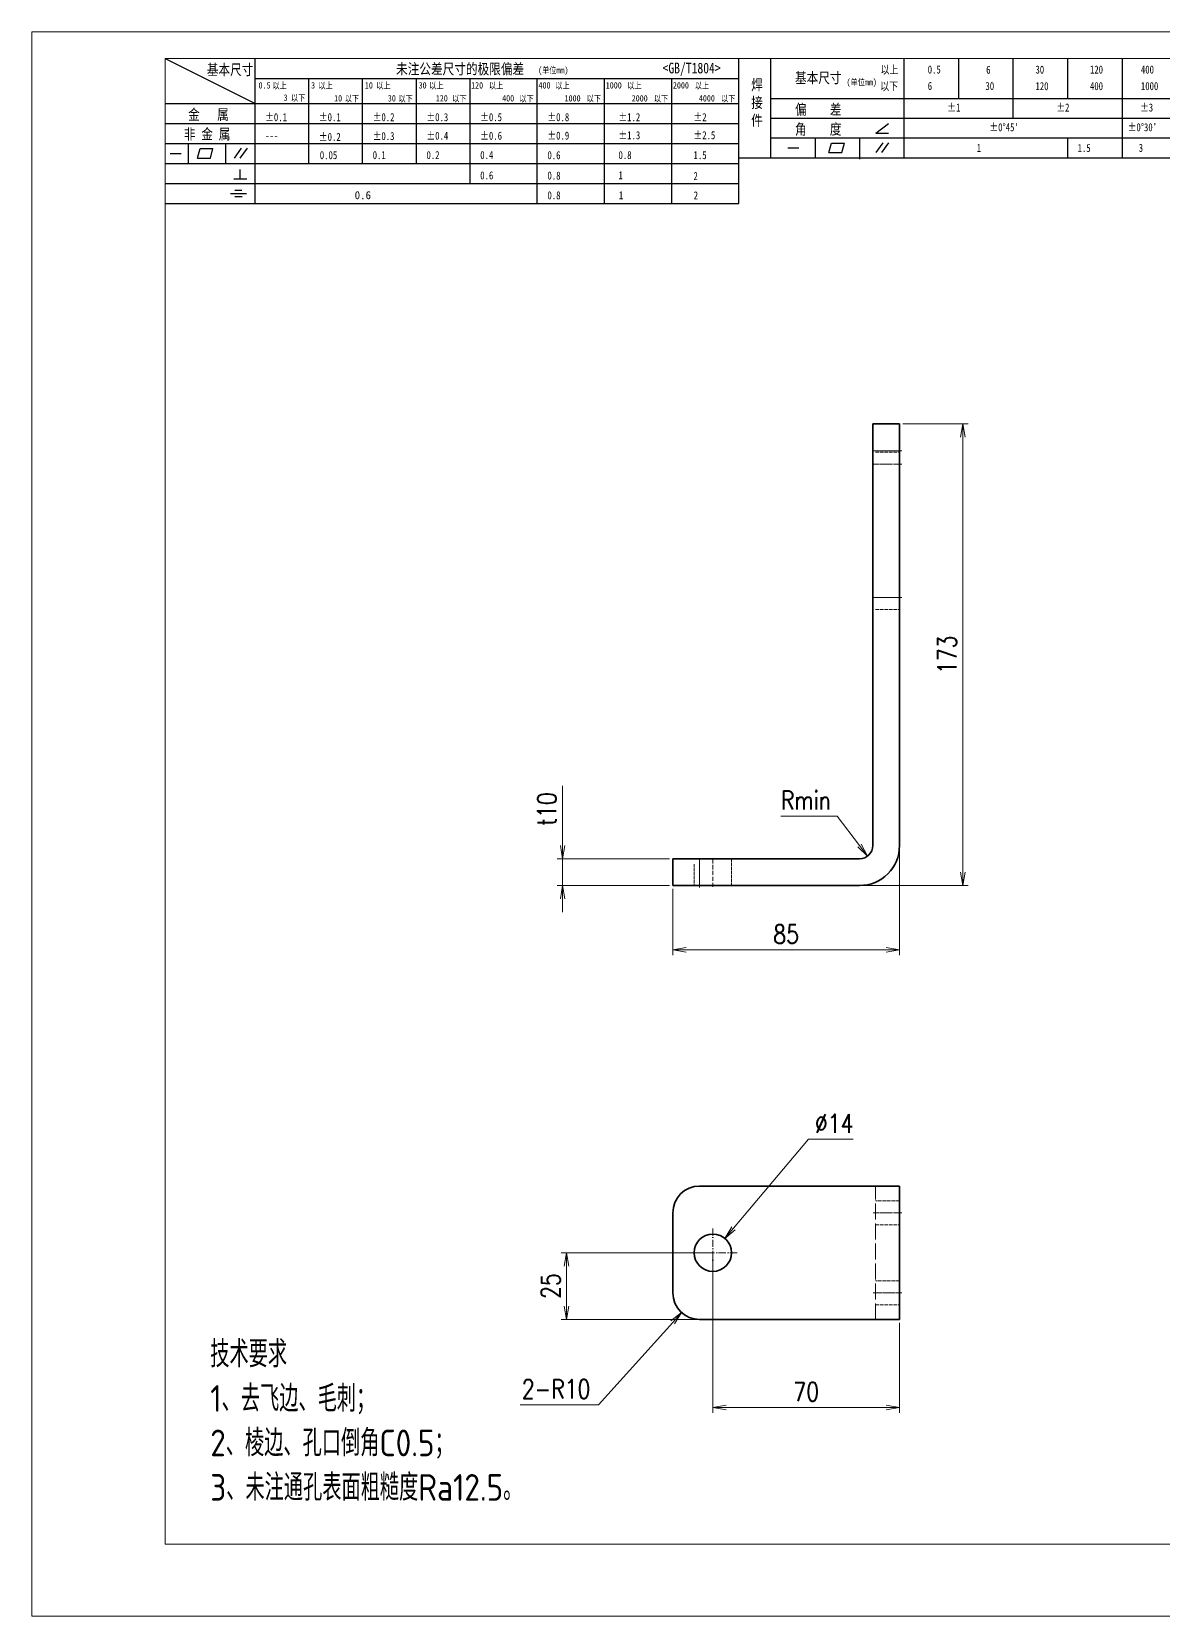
# Model space of a CAD drawing. Header units: millimetres. Extents: x 1333 to 190452, y -42879 to -5704.
# Drawn here: x 176394 to 176819, y -17761 to -17167 of the extents above; entities that cross this region are included whole.
import ezdxf

# ---------------------------------------------------------------- set-up
doc = ezdxf.new("R2010")
doc.units = ezdxf.units.MM
doc.header["$LTSCALE"] = 0.5
for name, pattern in [('AM_ISO02W050x2', [3.75, 3, -0.75]), ('AM_ISO08W050x2', [9, 6, -0.75, 1.5, -0.75]), ('DASHDOT', [18.5, 12, -3, 0.5, -3]), ('DASHED', [15, 12, -3])]:
    doc.linetypes.add(name, pattern=pattern)
for name, color, linetype, lineweight in [('中心线', 2, 'AM_ISO08W050x2', 18), ('图框', 7, 'Continuous', 18), ('标注线', 3, 'Continuous', 18), ('虚线', 1, 'AM_ISO02W050x2', 18)]:
    doc.layers.add(name, color=color, linetype=linetype, lineweight=lineweight)
doc.layers.add('图\\M+19E79\\M+195B6\\M+18E9A', color=7, linetype='Continuous')
doc.layers.add('打印-禁用', color=7, linetype='Continuous', lineweight=15, plot=False)
doc.styles.add('DIM', font='romans.shx', dxfattribs={"width": 0.8, "bigfont": 'bigfont.shx'})
doc.styles.add('国标', font='simfang.ttf', dxfattribs={"width": 0.8})
doc.styles.add('机械长仿宋', font='gbenor.shx', dxfattribs={"height": 1, "bigfont": 'gbcbig.shx'})
doc.dimstyles.new('DEH 1-2$0', dxfattribs={"dimscale": 2, "dimtxt": 3.5, "dimasz": 2.5, "dimexe": 1, "dimexo": 0.625, "dimgap": 1.2, "dimtad": 1, "dimdsep": 46, "dimtxsty": 'DIM', "dimblk": 'OPEN', "dimcen": 0, "dimclrd": 8, "dimclre": 8, "dimclrt": 2, "dimazin": 2, "dimtfac": 0.5, "dimtmove": 0, "dimatfit": 3, "dimldrblk": 'OPEN', "dimfxl": 0, "dimtolj": 2, "dimlwd": 13, "dimlwe": 13, "dimarcsym": 0})
doc.dimstyles.new('DEH 1-2$3', dxfattribs={"dimscale": 2, "dimtxt": 3.5, "dimasz": 2.5, "dimexe": 1, "dimexo": 0.625, "dimgap": 1.2, "dimtad": 1, "dimtoh": 1, "dimdsep": 46, "dimtxsty": 'DIM', "dimblk": 'OPEN', "dimcen": 0, "dimclrd": 8, "dimclre": 8, "dimclrt": 2, "dimazin": 2, "dimtfac": 0.5, "dimtofl": 0, "dimtmove": 0, "dimatfit": 3, "dimldrblk": 'OPEN', "dimfxl": 0, "dimtolj": 2, "dimlwd": 18, "dimlwe": 18, "dimarcsym": 0})
doc.dimstyles.new('DEH 1-2$4', dxfattribs={"dimscale": 2, "dimtxt": 3.5, "dimasz": 2.5, "dimexe": 1, "dimexo": 0.625, "dimgap": 1.2, "dimtad": 1, "dimtoh": 1, "dimdsep": 46, "dimtxsty": 'DIM', "dimblk": 'OPEN', "dimcen": 0, "dimclrd": 8, "dimclre": 8, "dimclrt": 2, "dimazin": 2, "dimtfac": 0.5, "dimtofl": 0, "dimtmove": 0, "dimatfit": 3, "dimldrblk": 'OPEN', "dimfxl": 0, "dimtolj": 2, "dimlwd": 18, "dimlwe": 18, "dimarcsym": 0})

# ---------------------------------------------------------------- blocks, each defined once
blk = doc.blocks.new('GZDEH零件A3图框V01版')
at = {"layer": '图\\M+19E79\\M+195B6\\M+18E9A', "color": 9}
for p, q in [((2882.49, -1554.46), (2899.37, -1562.92)), ((2899.37, -1581.67), (2899.37, -1554.46)), ((2990.09, -1581.67), (2990.09, -1554.46)), ((2996.09, -1573.08), (2996.09, -1554.46)), ((3021.09, -1561.98), (3021.09, -1554.46)), ((3031.31, -1561.98), (3031.31, -1554.46)), ((3041.53, -1561.98), (3041.53, -1554.46)), ((3051.75, -1561.98), (3051.75, -1554.46)), ((3061.98, -1561.98), (3061.98, -1554.46)), ((2899.37, -1558.24), (2990.09, -1558.24)), ((2909.45, -1574.17), (2909.45, -1558.24)), ((2919.53, -1574.17), (2919.53, -1558.24)), ((2929.61, -1574.17), (2929.61, -1558.24)), ((2939.69, -1577.92), (2939.69, -1558.24)), ((2952.29, -1581.67), (2952.29, -1558.24)), ((2964.89, -1581.67), (2964.89, -1558.24)), ((2977.49, -1581.67), (2977.49, -1558.24)), ((2996.09, -1561.98), (3113.09, -1561.98)), ((3021.09, -1573.08), (3021.09, -1561.98)), ((3041.53, -1565.68), (3041.53, -1561.98)), ((3061.98, -1573.08), (3061.98, -1561.98)), ((2882.49, -1562.92), (2990.09, -1562.92)), ((2882.49, -1566.67), (2990.09, -1566.67)), ((2996.09, -1565.68), (3113.09, -1565.68)), ((3015.75, -1568.51), (3018.15, -1566.66)), ((2882.49, -1570.42), (2990.09, -1570.42)), ((2886.92, -1574.12), (2886.92, -1570.42)), ((2893.91, -1574.12), (2893.91, -1570.42)), ((2996.09, -1569.38), (3113.09, -1569.38)), ((3004.42, -1573.08), (3004.42, -1569.38)), ((3006.97, -1572.12), (3007.45, -1570.33)), ((3007.45, -1570.33), (3009.86, -1570.33)), ((3009.39, -1572.12), (3009.86, -1570.33)), ((3012.75, -1573.08), (3012.75, -1569.38)), ((3015.75, -1568.51), (3018.15, -1568.51)), ((3015.81, -1572.12), (3017.15, -1570.26)), ((3016.89, -1572.12), (3018.23, -1570.26)), ((3051.75, -1573.08), (3051.75, -1569.38)), ((2883.43, -1572.27), (2885.49, -1572.27)), ((2888.59, -1573.16), (2889.07, -1571.37)), ((2888.59, -1573.16), (2891, -1573.16)), ((2889.07, -1571.37), (2891.48, -1571.37)), ((2891, -1573.16), (2891.48, -1571.37)), ((2895.52, -1573.16), (2896.85, -1571.3)), ((2896.6, -1573.16), (2897.94, -1571.3)), ((2990.09, -1573.08), (3113.09, -1573.08)), ((2999.26, -1571.23), (3001.32, -1571.23)), ((3006.97, -1572.12), (3009.39, -1572.12)), ((3012.75, -1573.33), (3012.75, -1573.08)), ((2882.49, -1574.17), (2990.09, -1574.17)), ((2895.42, -1577.05), (2897.81, -1577.05)), ((2896.58, -1577.05), (2896.58, -1575.28)), ((2882.49, -1577.92), (2990.09, -1577.92)), ((2894.79, -1579.77), (2897.77, -1579.77)), ((2895.57, -1579.17), (2896.92, -1579.17)), ((2882.49, -1581.67), (2990.09, -1581.67)), ((2895.57, -1580.37), (2896.93, -1580.37))]:
    blk.add_line(p, q, dxfattribs=at)
at = {"layer": '图框', "linetype": 'Continuous'}
for p, q in [((2882.49, -1554.46), (2882.49, -1832.96)), ((3272.49, -1554.46), (2882.49, -1554.46)), ((2882.49, -1832.96), (3272.49, -1832.96))]:
    blk.add_line(p, q, dxfattribs=at)
at = {"layer": '打印-禁用', "linetype": 'Continuous'}
for p, q in [((2857.49, -1549.46), (2857.49, -1846.46)), ((3277.49, -1549.46), (2857.49, -1549.46)), ((2857.49, -1846.46), (3277.49, -1846.46))]:
    blk.add_line(p, q, dxfattribs=at)
at = {"layer": '图\\M+19E79\\M+195B6\\M+18E9A', "color": 9, "style": '国标', "width": 0.8}
for s, height, p in [('基本尺寸', 2, (2890.33, -1557.58)), ('未注公差尺寸的极限偏差', 2, (2925.81, -1557.44)), ('<GB/T1804>', 2, (2975.78, -1557.27)), ('以上', 1.5, (3016.64, -1557.33)), ('0.5', 1.5, (3025.49, -1557.3)), ('6', 1.5, (3036.45, -1557.34)), ('30', 1.5, (3045.69, -1557.31)), ('120', 1.5, (3055.91, -1557.31)), ('400', 1.5, (3065.46, -1557.31)), ('30', 1.2, (2930.04, -1560.11)), ('基本尺寸', 2, (3000.6, -1559.1)), ('以下', 1.5, (3016.58, -1560.43)), ('6', 1.5, (3025.49, -1560.38)), ('30', 1.5, (3036.31, -1560.39)), ('120', 1.5, (3045.69, -1560.41)), ('400', 1.5, (3055.91, -1560.41)), ('1000', 1.5, (3065.46, -1560.41)), ('金   属', 2, (2886.82, -1565.98)), ('±0.1', 1.5, (2901.27, -1566.23)), ('±0.1', 1.5, (2911.35, -1566.23)), ('±0.2', 1.5, (2921.43, -1566.23)), ('±0.3', 1.5, (2931.51, -1566.23)), ('±0.5', 1.5, (2941.59, -1566.23)), ('±0.8', 1.5, (2954.19, -1566.23)), ('±1.2', 1.5, (2967.51, -1566.23)), ('±2', 1.5, (2981.58, -1566.23)), ('偏    差', 2, (3000.6, -1565.04)), ('±1', 1.5, (3029.16, -1564.42)), ('±2', 1.5, (3049.61, -1564.42)), ('±3', 1.5, (3065.3, -1564.42)), ('非 金 属', 2, (2886.02, -1569.65)), ('±0.3', 1.5, (2921.43, -1569.77)), ('±0.4', 1.5, (2931.51, -1569.71)), ('±0.6', 1.5, (2941.59, -1569.71)), ('±0.9', 1.5, (2954.19, -1569.68)), ('±1.3', 1.5, (2967.51, -1569.62)), ('±2.5', 1.5, (2981.58, -1569.61)), ('角    度', 2, (3000.6, -1568.74)), ("±0%%D45'", 1.5, (3037.06, -1568.12)), ("±0%%D30'", 1.5, (3062.98, -1568.12)), ('---', 1.5, (2901.27, -1569.65)), ('±0.2', 1.5, (2911.35, -1569.92)), ('1', 1.5, (3034.69, -1571.98)), ('1.5', 1.5, (3053.59, -1572.01)), ('3', 1.5, (3065.05, -1571.98)), ('0.1', 1.5, (2921.43, -1573.34)), ('0.2', 1.5, (2931.51, -1573.33)), ('0.4', 1.5, (2941.59, -1573.33)), ('0.6', 1.5, (2954.19, -1573.35)), ('0.8', 1.5, (2967.51, -1573.33)), ('1.5', 1.5, (2981.58, -1573.34)), ('0.6', 1.5, (2941.59, -1577.14)), ('0.8', 1.5, (2954.19, -1577.17)), ('1', 1.5, (2967.51, -1577.12)), ('2', 1.5, (2981.58, -1577.26)), ('0.8', 1.5, (2954.19, -1580.87)), ('1', 1.5, (2967.59, -1580.86)), ('2', 1.5, (2981.62, -1580.89))]:
    blk.add_text(s, height=height, dxfattribs=at).set_placement(p)
at = {"layer": '图\\M+19E79\\M+195B6\\M+18E9A', "color": 9, "lineweight": 15, "style": '国标', "width": 0.8}
for s, p in [('(单位mm)', (2952.44, -1557.27)), ('0.5', (2900.03, -1560.11)), ('以上', (2902.64, -1560.16)), ('3', (2909.88, -1560.11)), ('以上', (2911.25, -1560.16)), ('10', (2919.96, -1560.11)), ('以上', (2922.09, -1560.16)), ('以上', (2932.02, -1560.16)), ('120', (2939.88, -1560.11)), ('以上', (2943.21, -1560.16)), ('400', (2952.52, -1560.11)), ('以上', (2955.68, -1560.16)), ('1000', (2965.12, -1560.11)), ('以上', (2969.16, -1560.16)), ('2000', (2977.72, -1560.11)), ('以上', (2981.8, -1560.16)), ('(单位mm)', (3010.27, -1559.51)), ('3', (2904.73, -1562.41)), ('以下', (2906.1, -1562.46)), ('10', (2914.19, -1562.54)), ('以下', (2916.18, -1562.59)), ('30', (2924.27, -1562.54)), ('以下', (2926.26, -1562.59)), ('120', (2933.26, -1562.54)), ('以下', (2936.34, -1562.59)), ('400', (2945.7, -1562.54)), ('以下', (2948.94, -1562.59)), ('1000', (2957.41, -1562.54)), ('以下', (2961.54, -1562.59)), ('2000', (2969.99, -1562.54)), ('以下', (2974.14, -1562.59)), ('4000', (2982.59, -1562.54)), ('以下', (2986.74, -1562.59))]:
    blk.add_text(s, height=1.2, dxfattribs=at).set_placement(p)
at = {"layer": '图\\M+19E79\\M+195B6\\M+18E9A', "color": 9, "lineweight": 13, "style": '国标'}
blk.add_text('0.6', height=1.5, dxfattribs=at).set_placement((2918.05, -1580.85))
at = {"layer": '图\\M+19E79\\M+195B6\\M+18E9A', "color": 9, "insert": (2992.39, -1558.41), "char_height": 2, "width": 3.1877, "attachment_point": 1, "style": '国标'}
blk.add_mtext('焊\\P接\\P件', dxfattribs=at)
at = {"layer": '图\\M+19E79\\M+195B6\\M+18E9A', "color": 9, "insert": (2911.51, -1573.37), "char_height": 1.5, "attachment_point": 7, "style": '国标'}
blk.add_mtext_dynamic_manual_height_columns('0.05', width=5.1982, gutter_width=12.5, heights=[0], dxfattribs=at)
blk = doc.blocks.new('DEH A3')
at = {"layer": '图框'}
blk.add_blockref('GZDEH零件A3图框V01版', (-2857.49, 1846.46), dxfattribs=at)
blk = doc.blocks.new('_Open')
at = {"color": 0, "linetype": 'ByBlock', "lineweight": -2}
for p, q in [((-1, 0.17), (0, 0)), ((-1, -0.17), (0, 0)), ((0, 0), (-1, 0))]:
    blk.add_line(p, q, dxfattribs=at)
blk = doc.blocks.new('*D79')
at = {"layer": 'Defpoints', "color": 0, "transparency": 16777216}
for p in [(176593.54, -17476.9), (176634.87, -17476.9), (176634.87, -17486.9)]:
    blk.add_point(p, dxfattribs=at)
at = {"layer": '标注线', "color": 8, "lineweight": 13, "transparency": 16777216}
for p, q in [((176593.54, -17471.9), (176593.54, -17449.57)), ((176633.62, -17476.9), (176591.54, -17476.9)), ((176593.54, -17486.9), (176593.54, -17476.9)), ((176633.62, -17486.9), (176591.54, -17486.9)), ((176593.54, -17491.9), (176593.54, -17496.9))]:
    blk.add_line(p, q, dxfattribs=at)
at = {"layer": '标注线', "color": 8, "lineweight": 13, "transparency": 16777216, "xscale": 5, "yscale": 5, "zscale": 5}
for p, rotation in [((176593.54, -17476.9), 270), ((176593.54, -17486.9), 90)]:
    blk.add_blockref('_Open', p, dxfattribs=dict(at, rotation=rotation))
at = {"layer": '标注线', "color": 2, "transparency": 16777216, "insert": (176587.64, -17458.24), "char_height": 7, "attachment_point": 5, "rotation": 90, "style": 'DIM'}
blk.add_mtext('\\A2;{\\Fromans,bigfont|c134;t}10', dxfattribs=at)
blk = doc.blocks.new('*D88')
at = {"layer": 'Defpoints', "color": 0, "transparency": 16777216}
for p in [(176719.87, -17471.9), (176634.87, -17486.9), (176719.87, -17511.03)]:
    blk.add_point(p, dxfattribs=at)
at = {"layer": '标注线', "color": 8, "lineweight": 13, "transparency": 16777216}
for p, q in [((176719.87, -17473.15), (176719.87, -17513.03)), ((176634.87, -17488.15), (176634.87, -17513.03)), ((176639.87, -17511.03), (176714.87, -17511.03))]:
    blk.add_line(p, q, dxfattribs=at)
at = {"layer": '标注线', "color": 8, "lineweight": 13, "transparency": 16777216, "xscale": 5, "yscale": 5, "zscale": 5, "rotation": 180}
blk.add_blockref('_Open', (176634.87, -17511.03), dxfattribs=at)
at = {"layer": '标注线', "color": 8, "lineweight": 13, "transparency": 16777216, "xscale": 5, "yscale": 5, "zscale": 5}
blk.add_blockref('_Open', (176719.87, -17511.03), dxfattribs=at)
at = {"layer": '标注线', "color": 2, "transparency": 16777216, "insert": (176677.37, -17505.13), "char_height": 7, "attachment_point": 5, "style": 'DIM'}
blk.add_mtext('\\A2;85', dxfattribs=at)
blk = doc.blocks.new('*D89')
at = {"layer": 'Defpoints', "color": 0, "transparency": 16777216}
for p in [(176719.87, -17313.9), (176743.64, -17313.9), (176698.98, -17486.9)]:
    blk.add_point(p, dxfattribs=at)
at = {"layer": '标注线', "color": 8, "lineweight": 13, "transparency": 16777216}
for p, q in [((176721.12, -17313.9), (176745.64, -17313.9)), ((176743.64, -17481.9), (176743.64, -17318.9)), ((176700.23, -17486.9), (176745.64, -17486.9))]:
    blk.add_line(p, q, dxfattribs=at)
at = {"layer": '标注线', "color": 8, "lineweight": 13, "transparency": 16777216, "xscale": 5, "yscale": 5, "zscale": 5}
for p, rotation in [((176743.64, -17313.9), 90), ((176743.64, -17486.9), 270)]:
    blk.add_blockref('_Open', p, dxfattribs=dict(at, rotation=rotation))
at = {"layer": '标注线', "color": 2, "transparency": 16777216, "insert": (176737.74, -17400.4), "char_height": 7, "attachment_point": 5, "rotation": 90, "style": 'DIM'}
blk.add_mtext('\\A2;173', dxfattribs=at)
blk = doc.blocks.new('*D90')
at = {"layer": 'Defpoints', "color": 0, "transparency": 16777216}
for p in [(176649.87, -17624.57), (176594.99, -17649.57), (176649.87, -17649.57)]:
    blk.add_point(p, dxfattribs=at)
at = {"layer": '标注线', "color": 8, "lineweight": 13, "transparency": 16777216}
for p, q in [((176648.62, -17624.57), (176592.99, -17624.57)), ((176594.99, -17629.57), (176594.99, -17644.57)), ((176648.62, -17649.57), (176592.99, -17649.57))]:
    blk.add_line(p, q, dxfattribs=at)
at = {"layer": '标注线', "color": 8, "lineweight": 13, "transparency": 16777216, "xscale": 5, "yscale": 5, "zscale": 5}
for p, rotation in [((176594.99, -17624.57), 90), ((176594.99, -17649.57), 270)]:
    blk.add_blockref('_Open', p, dxfattribs=dict(at, rotation=rotation))
at = {"layer": '标注线', "color": 2, "transparency": 16777216, "insert": (176589.09, -17637.07), "char_height": 7, "attachment_point": 5, "rotation": 90, "style": 'DIM'}
blk.add_mtext('\\A2;25', dxfattribs=at)
blk = doc.blocks.new('*D91')
at = {"layer": 'Defpoints', "color": 0, "transparency": 16777216}
for p in [(176649.87, -17624.57), (176719.87, -17649.57), (176719.87, -17682.57)]:
    blk.add_point(p, dxfattribs=at)
at = {"layer": '标注线', "color": 8, "lineweight": 13, "transparency": 16777216}
for p, q in [((176649.87, -17625.82), (176649.87, -17684.57)), ((176719.87, -17650.82), (176719.87, -17684.57)), ((176654.87, -17682.57), (176714.87, -17682.57))]:
    blk.add_line(p, q, dxfattribs=at)
at = {"layer": '标注线', "color": 8, "lineweight": 13, "transparency": 16777216, "xscale": 5, "yscale": 5, "zscale": 5, "rotation": 180}
blk.add_blockref('_Open', (176649.87, -17682.57), dxfattribs=at)
at = {"layer": '标注线', "color": 8, "lineweight": 13, "transparency": 16777216, "xscale": 5, "yscale": 5, "zscale": 5}
blk.add_blockref('_Open', (176719.87, -17682.57), dxfattribs=at)
at = {"layer": '标注线', "color": 2, "transparency": 16777216, "insert": (176684.87, -17676.67), "char_height": 7, "attachment_point": 5, "style": 'DIM'}
blk.add_mtext('\\A2;70', dxfattribs=at)
blk = doc.blocks.new('*D92')
at = {"layer": 'Defpoints', "color": 0, "transparency": 16777216}
for p in [(176654.38, -17619.22), (176645.36, -17629.92)]:
    blk.add_point(p, dxfattribs=at)
at = {"layer": '标注线', "color": 8, "lineweight": 18, "transparency": 16777216}
for p, q in [((176685.74, -17582.01), (176657.6, -17615.39)), ((176702.54, -17582.01), (176685.74, -17582.01))]:
    blk.add_line(p, q, dxfattribs=at)
at = {"layer": '标注线', "color": 8, "lineweight": 18, "transparency": 16777216, "xscale": 5, "yscale": 5, "zscale": 5, "rotation": 229.8695453613088}
blk.add_blockref('_Open', (176654.38, -17619.22), dxfattribs=at)
at = {"layer": '标注线', "color": 2, "transparency": 16777216, "insert": (176695.34, -17576.11), "char_height": 7, "attachment_point": 5, "style": 'DIM'}
blk.add_mtext('\\A2;∅14', dxfattribs=at)
blk = doc.blocks.new('*D93')
at = {"layer": 'Defpoints', "color": 0, "transparency": 16777216}
for p in [(176644.87, -17639.57), (176638.16, -17646.99)]:
    blk.add_point(p, dxfattribs=at)
at = {"layer": '标注线', "color": 8, "lineweight": 18, "transparency": 16777216}
for p, q in [((176606.93, -17681.54), (176634.81, -17650.7)), ((176577.59, -17681.54), (176606.93, -17681.54))]:
    blk.add_line(p, q, dxfattribs=at)
at = {"layer": '标注线', "color": 8, "lineweight": 18, "transparency": 16777216, "xscale": 5, "yscale": 5, "zscale": 5, "rotation": 47.88622722885034}
blk.add_blockref('_Open', (176638.16, -17646.99), dxfattribs=at)
at = {"layer": '标注线', "color": 2, "transparency": 16777216, "insert": (176591.06, -17675.64), "char_height": 7, "attachment_point": 5, "style": 'DIM'}
blk.add_mtext('\\A2;{\\Fromans,bigfont|c134;2-}R10', dxfattribs=at)
blk = doc.blocks.new('*D94')
at = {"layer": 'Defpoints', "color": 0, "transparency": 16777216}
for p in [(176704.87, -17471.9), (176707.89, -17475.88)]:
    blk.add_point(p, dxfattribs=at)
at = {"layer": '标注线', "color": 8, "lineweight": 18, "transparency": 16777216}
for p, q in [((176675.41, -17460.87), (176696.48, -17460.87)), ((176696.48, -17460.87), (176704.87, -17471.9))]:
    blk.add_line(p, q, dxfattribs=at)
at = {"layer": '标注线', "color": 8, "lineweight": 18, "transparency": 16777216, "xscale": 5, "yscale": 5, "zscale": 5, "rotation": 307.234451792067}
blk.add_blockref('_Open', (176707.89, -17475.88), dxfattribs=at)
at = {"layer": '标注线', "color": 2, "transparency": 16777216, "insert": (176684.75, -17454.97), "char_height": 7, "attachment_point": 5, "style": 'DIM'}
blk.add_mtext('\\A2;{\\Fromans,bigfont|c134;Rmin}', dxfattribs=at)

msp = doc.modelspace()

# ---------------------------------------------------------------- linework, layer by layer
at = {"color": 7, "lineweight": 35, "ltscale": 0.225}
for p, q in [((176709.868, -17313.903), (176719.868, -17313.903)), ((176719.868, -17649.568), (176710.868, -17649.568))]:
    msp.add_line(p, q, dxfattribs=at)
at = {"color": 7, "lineweight": 35, "ltscale": 0.25}
for p, q in [((176709.868, -17313.903), (176709.868, -17323.903)), ((176719.868, -17323.903), (176719.868, -17313.903)), ((176644.868, -17476.903), (176634.868, -17476.903)), ((176644.868, -17486.903), (176634.868, -17486.903))]:
    msp.add_line(p, q, dxfattribs=at)
at = {"color": 7, "lineweight": 35}
for p, q in [((176709.868, -17471.903), (176709.868, -17323.903)), ((176719.868, -17471.903), (176719.868, -17323.903)), ((176644.868, -17476.903), (176704.868, -17476.903)), ((176644.868, -17486.903), (176704.868, -17486.903)), ((176644.868, -17599.568), (176719.868, -17599.568)), ((176719.868, -17599.568), (176719.868, -17649.568)), ((176634.868, -17639.568), (176634.868, -17609.568)), ((176719.868, -17649.568), (176644.868, -17649.568))]:
    msp.add_line(p, q, dxfattribs=at)
at = {"color": 7, "lineweight": 13, "ltscale": 0.225}
msp.add_line((176710.868, -17323.903), (176719.868, -17323.903), dxfattribs=at)
at = {"color": 7, "lineweight": 35, "ltscale": 0.2}
msp.add_line((176634.868, -17486.903), (176634.868, -17476.903), dxfattribs=at)
at = {"color": 7, "lineweight": 13, "ltscale": 0.2}
msp.add_line((176644.868, -17486.903), (176644.868, -17476.903), dxfattribs=at)
at = {"color": 7, "lineweight": 35}
msp.add_circle((176649.868, -17624.568), 7, dxfattribs=at)
for centre, radius, start, end in [((176704.868, -17471.903), 15, 270, 0), ((176704.868, -17471.903), 5, 270, 0), ((176644.868, -17609.568), 10, 90.000003, 179.999995), ((176644.868, -17639.568), 10, 180.000005, 269.999997)]:
    msp.add_arc(centre, radius, start, end, dxfattribs=at)
at = {"layer": '中心线', "linetype": 'DASHDOT', "lineweight": 13, "ltscale": 0.27002}
for p, q in [((176709.967, -17323.903), (176720.768, -17323.903)), ((176720.768, -17639.568), (176709.967, -17639.568))]:
    msp.add_line(p, q, dxfattribs=at)
at = {"layer": '中心线', "linetype": 'DASHDOT', "lineweight": 13, "ltscale": 0.269995}
for p, q in [((176709.968, -17328.903), (176720.767, -17328.903)), ((176709.968, -17378.903), (176720.767, -17378.903)), ((176709.968, -17609.568), (176720.767, -17609.568))]:
    msp.add_line(p, q, dxfattribs=at)
at = {"layer": '中心线', "linetype": 'DASHDOT', "lineweight": 13, "ltscale": 0.239999}
msp.add_line((176644.868, -17487.703), (176644.868, -17476.903), dxfattribs=at)
at = {"layer": '中心线', "linetype": 'DASHDOT', "lineweight": 13, "ltscale": 0.240015}
msp.add_line((176649.868, -17476.903), (176649.868, -17487.703), dxfattribs=at)
at = {"layer": '中心线', "linetype": 'DASHDOT', "lineweight": 13, "ltscale": 0.455}
msp.add_line((176649.868, -17615.468), (176649.868, -17633.668), dxfattribs=at)
at = {"layer": '中心线', "linetype": 'DASHDOT', "lineweight": 13, "ltscale": 0.455005}
msp.add_line((176658.968, -17624.568), (176640.767, -17624.568), dxfattribs=at)
at = {"layer": '虚线', "linetype": 'DASHED', "lineweight": 13, "ltscale": 0.225}
for p, q in [((176719.868, -17323.903), (176710.868, -17323.903)), ((176710.868, -17324.403), (176719.868, -17324.403)), ((176710.868, -17324.403), (176719.868, -17324.403)), ((176710.868, -17328.903), (176719.868, -17328.903)), ((176710.868, -17328.903), (176719.868, -17328.903)), ((176710.868, -17328.903), (176719.868, -17328.903)), ((176710.868, -17328.903), (176719.868, -17328.903)), ((176710.868, -17378.903), (176719.868, -17378.903)), ((176719.868, -17378.903), (176710.868, -17378.903)), ((176710.868, -17378.903), (176719.868, -17378.903)), ((176719.868, -17378.903), (176710.868, -17378.903)), ((176710.868, -17383.403), (176719.868, -17383.403)), ((176710.868, -17383.403), (176719.868, -17383.403)), ((176710.868, -17599.568), (176719.868, -17599.568)), ((176719.868, -17605.068), (176710.868, -17605.068)), ((176710.868, -17609.568), (176719.868, -17609.568)), ((176710.868, -17614.068), (176719.868, -17614.068)), ((176719.868, -17635.068), (176710.868, -17635.068)), ((176719.868, -17639.568), (176710.868, -17639.568)), ((176710.868, -17644.068), (176719.868, -17644.068))]:
    msp.add_line(p, q, dxfattribs=at)
at = {"layer": '虚线', "linetype": 'DASHED', "lineweight": 13, "ltscale": 0.2}
for p, q in [((176642.868, -17478.903), (176642.868, -17486.903)), ((176644.868, -17486.903), (176644.868, -17476.903)), ((176656.868, -17476.903), (176656.868, -17486.903))]:
    msp.add_line(p, q, dxfattribs=at)
at = {"layer": '虚线', "linetype": 'DASHED', "lineweight": 13}
for p, q in [((176710.868, -17649.568), (176710.868, -17599.568)), ((176719.868, -17599.568), (176719.868, -17649.568))]:
    msp.add_line(p, q, dxfattribs=at)

# ---------------------------------------------------------------- block references
at = {"layer": '图框', "xscale": 2, "yscale": 2, "zscale": 2}
msp.add_blockref('DEH A3', (176394.443, -17760.849), dxfattribs=at)

# ---------------------------------------------------------------- texts
at = {"layer": '标注线', "color": 2, "insert": (176461.408, -17717.528), "char_height": 10, "width": 229.64922, "attachment_point": 7, "style": '机械长仿宋'}
msp.add_mtext('\\A2;技术要求\\P1、去飞边、毛刺；\\P2、棱边、孔口倒角C0.5；\\P3、未注通孔表面粗糙度Ra12.5。', dxfattribs=at)

# ---------------------------------------------------------------- dimensions: what is measured, and where the dimension line sits
at = {"layer": '标注线'}
for base, p1, p2, picture, middle in [((176743.638, -17313.903), (176698.981, -17486.903), (176719.868, -17313.903), '*D89', (176737.738, -17400.403)), ((176594.991, -17649.568), (176649.868, -17624.568), (176649.868, -17649.568), '*D90', (176589.091, -17637.068))]:
    dim = msp.add_linear_dim(base=base, p1=p1, p2=p2, angle=90, dimstyle='DEH 1-2$0', dxfattribs=at)
    dim.commit()
    dim.dimension.update_dxf_attribs({"geometry": picture, "text_midpoint": middle})
dim = msp.add_linear_dim(base=(176593.538, -17476.903), p1=(176634.868, -17486.903), p2=(176634.868, -17476.903), angle=90, text='{\\Fromans,bigfont|c134;t}<>', dimstyle='DEH 1-2$0', dxfattribs=at)
dim.commit()
dim.dimension.update_dxf_attribs({"geometry": '*D79', "text_midpoint": (176587.638, -17458.236)})
dim = msp.add_radius_dim(center=(176704.868, -17471.903), mpoint=(176707.893, -17475.884), text='{\\Fromans,bigfont|c134;Rmin}', dimstyle='DEH 1-2$4', override={"dimtmove": 1}, dxfattribs=at)
dim.commit()
dim.dimension.update_dxf_attribs({"geometry": '*D94', "text_midpoint": (176696.479, -17460.866), "dimtype": 164})
for base, p1, p2, picture, middle in [((176719.868, -17511.026), (176634.868, -17486.903), (176719.868, -17471.903), '*D88', (176677.368, -17505.126)), ((176719.868, -17682.566), (176649.868, -17624.568), (176719.868, -17649.568), '*D91', (176684.868, -17676.666))]:
    dim = msp.add_linear_dim(base=base, p1=p1, p2=p2, dimstyle='DEH 1-2$0', dxfattribs=at)
    dim.commit()
    dim.dimension.update_dxf_attribs({"geometry": picture, "text_midpoint": middle})
dim = msp.add_diameter_dim_2p(p1=(176645.356, -17629.92), p2=(176654.379, -17619.216), dimstyle='DEH 1-2$3', dxfattribs=at)
dim.commit()
dim.dimension.update_dxf_attribs({"geometry": '*D92', "text_midpoint": (176695.344, -17582.01), "dimtype": 163})
dim = msp.add_radius_dim(center=(176644.868, -17639.568), mpoint=(176638.161, -17646.986), text='{\\Fromans,bigfont|c134;2-}<>', dimstyle='DEH 1-2$4', dxfattribs=at)
dim.commit()
dim.dimension.update_dxf_attribs({"geometry": '*D93', "text_midpoint": (176591.061, -17681.537), "dimtype": 164})

doc.saveas('drawing.dxf')
